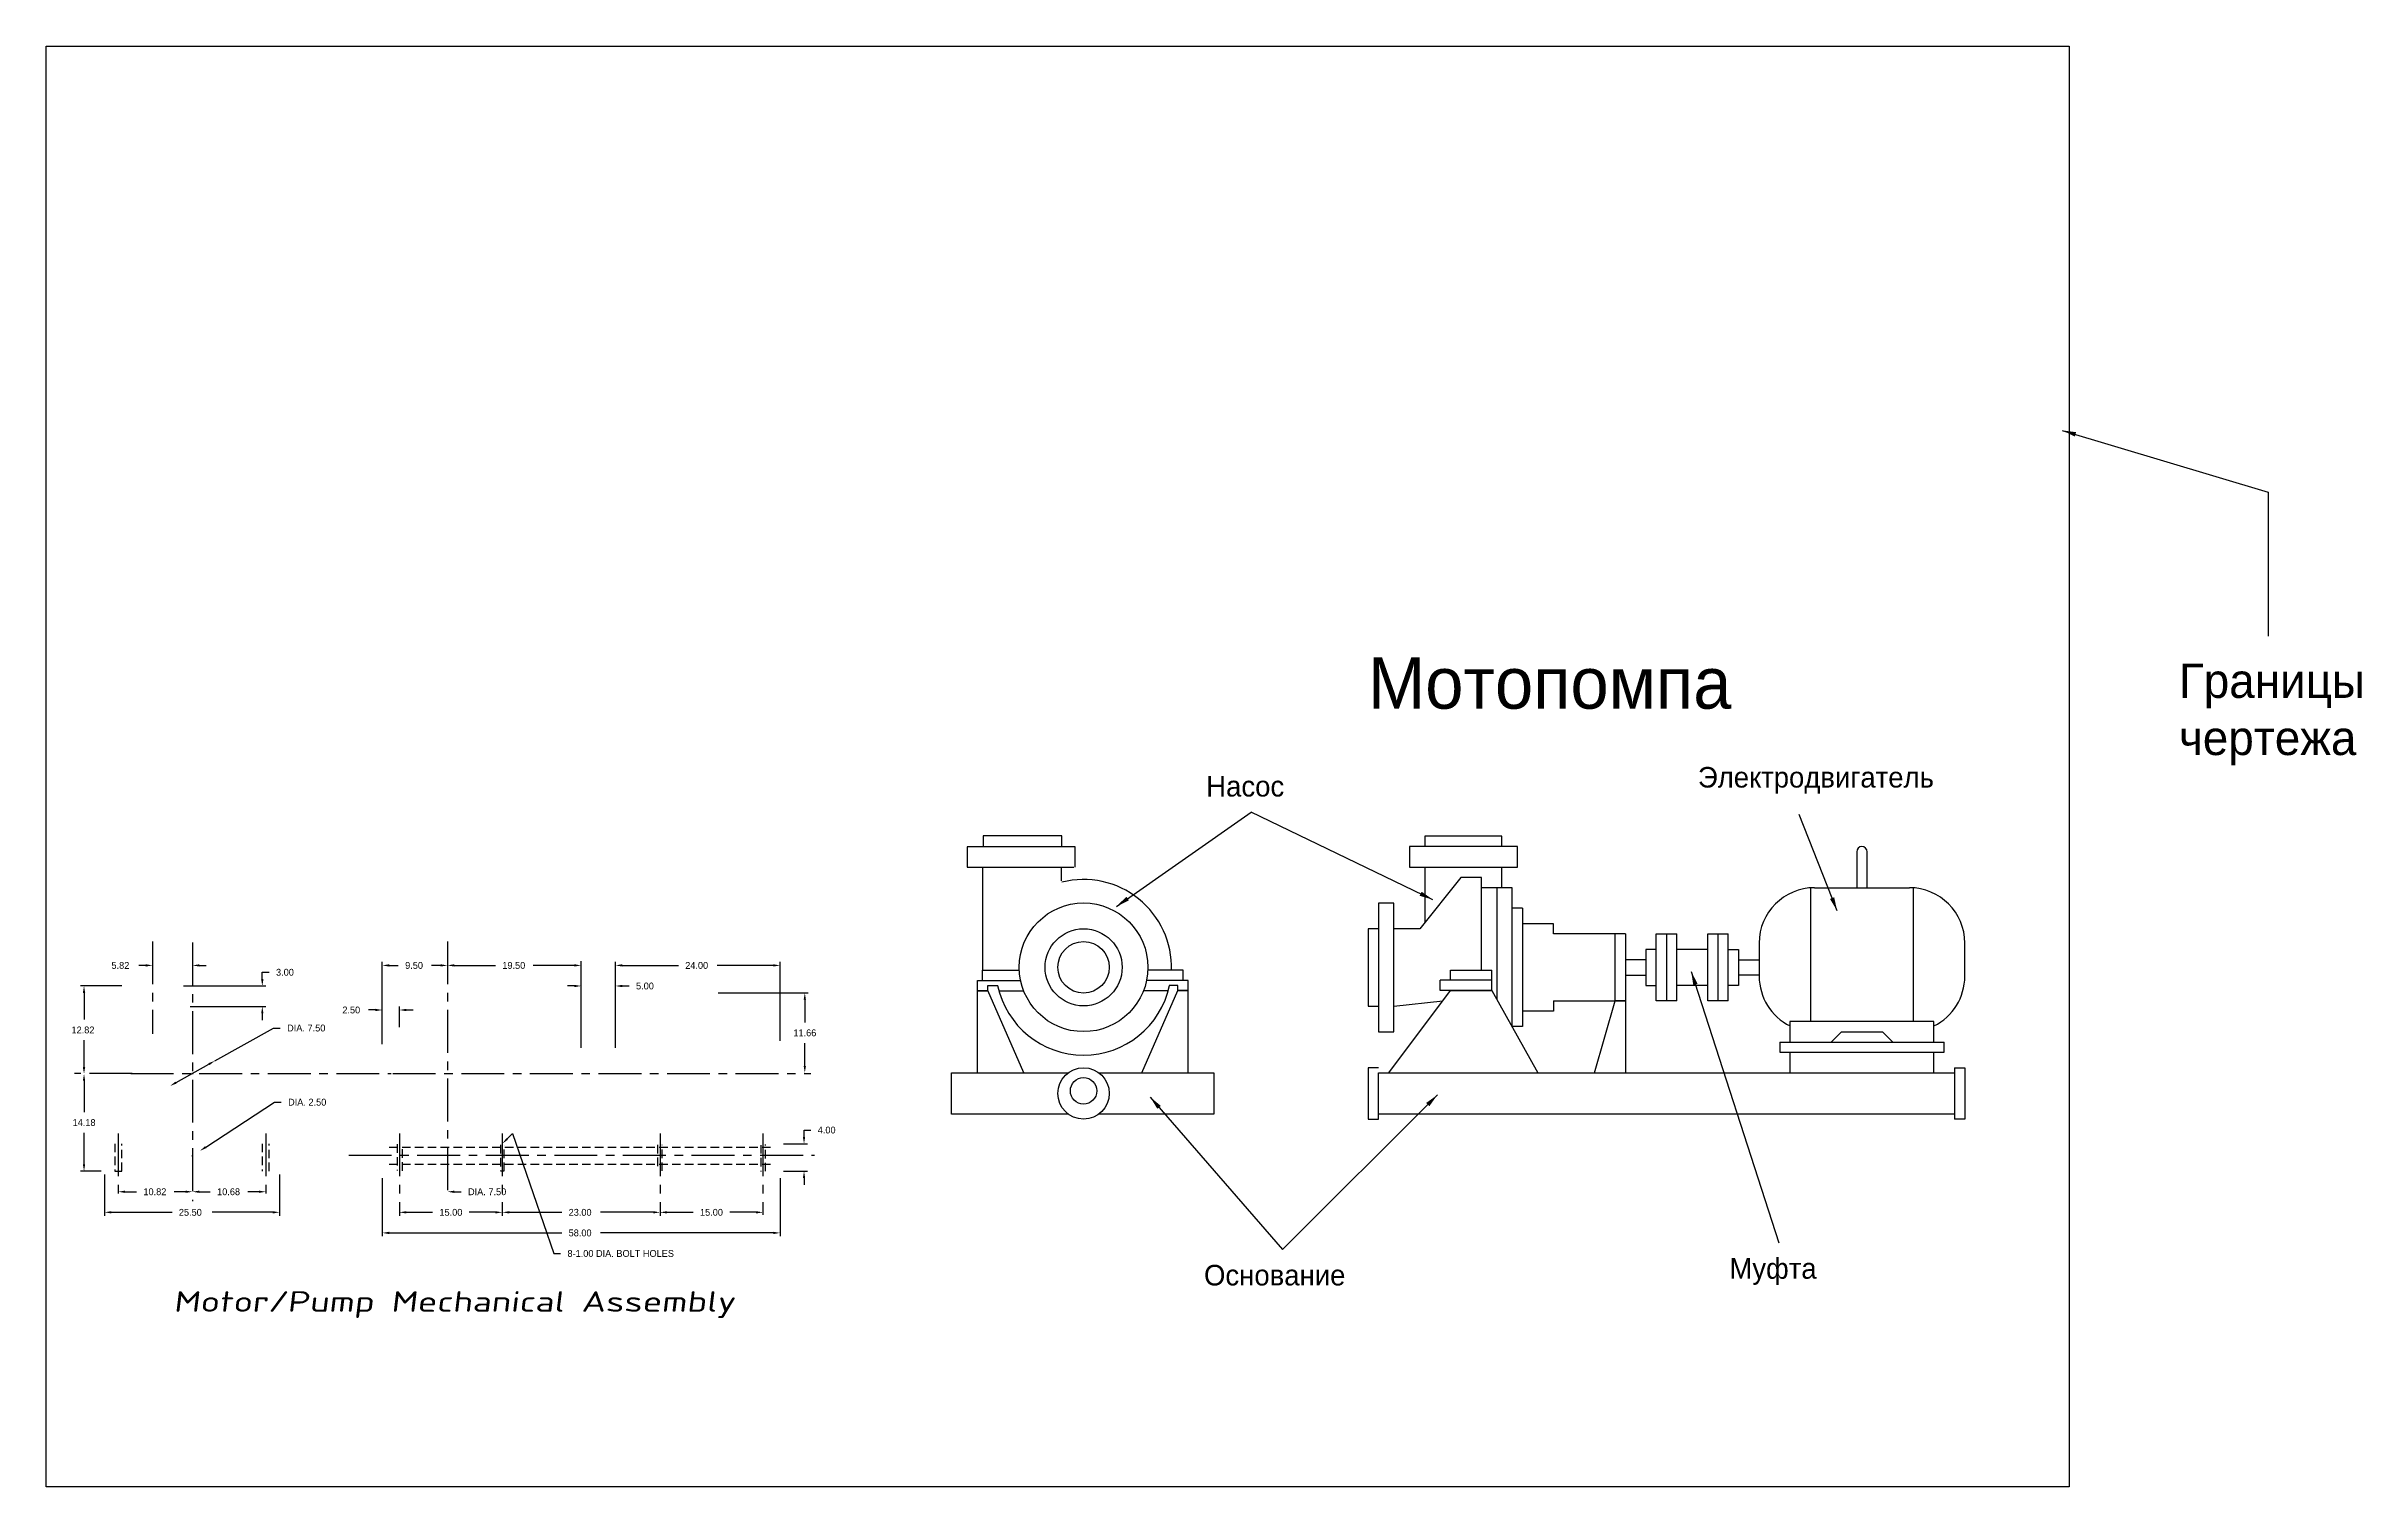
# Model space of a CAD drawing. Extents: x 0 to 338, y 0 to 210.
import ezdxf
from ezdxf.enums import TextEntityAlignment as Align

# ---------------------------------------------------------------- set-up
doc = ezdxf.new("R2010")
doc.units = 0
doc.header["$LTSCALE"] = 5
doc.header["$MEASUREMENT"] = 0
doc.linetypes.add('CENTER', pattern=[2, 1.25, -0.25, 0.25, -0.25])
doc.linetypes.add('HIDDEN', pattern=[0.375, 0.25, -0.125])
doc.layers.get('0').update_dxf_attribs({"linetype": 'CONTINUOUS'})
for name, color, linetype in [('BASE', 3, 'CONTINUOUS'), ('CENTER', 6, 'CENTER'), ('COUPLING', 1, 'CONTINUOUS'), ('DIMENSION', 7, 'CONTINUOUS'), ('HIDDEN', 2, 'HIDDEN'), ('MOTOR', 5, 'CONTINUOUS'), ('PUMP', 4, 'CONTINUOUS')]:
    doc.layers.add(name, color=color, linetype=linetype)
doc.styles.add('ITALIC', font='ITALIC', dxfattribs={"width": 1.25, "oblique": -12})
doc.dimstyles.get("Standard").update_dxf_attribs({"dimscale": 0, "dimtxt": 5, "dimasz": 2, "dimexe": 0.5, "dimexo": 0.5, "dimgap": 0.09, "dimtad": 0, "dimtih": 1, "dimtoh": 1, "dimdec": 4, "dimzin": 0, "dimtxsty": 'STANDARD', "dimcen": 0.09, "dimazin": 3, "dimtfac": 1, "dimtdec": 4, "dimtofl": 0, "dimtmove": 0, "dimatfit": 3, "dimtolj": 1, "dimtzin": 0})

msp = doc.modelspace()

# ---------------------------------------------------------------- linework, layer by layer
at = {"flags": 128}
msp.add_lwpolyline([(295, 0), (0, 0), (0, 210), (295, 210)], close=True, dxfattribs=at)
at = {"layer": 'BASE'}
for p, q in [((135.78, 72.33), (137.28, 72.33)), ((135.78, 60.33), (135.78, 72.33)), ((142.53, 60.33), (137.28, 72.33)), ((159.78, 60.33), (165.03, 72.33)), ((166.53, 72.33), (165.03, 72.33)), ((166.53, 60.33), (166.53, 72.33)), ((195.78, 60.33), (204.78, 72.33)), ((204.78, 72.33), (210.78, 72.33)), ((210.78, 72.33), (217.53, 60.33)), ((225.78, 60.33), (228.78, 70.83)), ((230.28, 70.83), (228.78, 70.83)), ((230.28, 70.83), (230.28, 60.33)), ((252.78, 64.83), (276.78, 64.83)), ((252.78, 64.83), (252.78, 63.33)), ((276.78, 63.33), (276.78, 64.83)), ((192.78, 61.08), (192.78, 53.58)), ((194.28, 61.08), (192.78, 61.08)), ((252.78, 63.33), (276.78, 63.33)), ((254.28, 63.33), (254.28, 60.33)), ((275.28, 60.33), (275.28, 63.33)), ((278.28, 61.08), (279.78, 61.08)), ((278.28, 61.08), (278.28, 53.58)), ((279.78, 61.08), (279.78, 53.58)), ((132.03, 60.33), (149.02, 60.33)), ((132.03, 54.33), (132.03, 60.33)), ((153.52, 60.33), (170.28, 60.33)), ((170.28, 60.33), (170.28, 54.33)), ((194.28, 53.58), (194.28, 60.33)), ((194.28, 60.33), (278.28, 60.33)), ((149.02, 54.33), (132.03, 54.33)), ((170.28, 54.33), (153.52, 54.33)), ((278.28, 54.33), (194.28, 54.33)), ((192.78, 53.58), (194.28, 53.58)), ((279.78, 53.58), (278.28, 53.58))]:
    msp.add_line(p, q, dxfattribs=at)
for centre, radius in [((151.27, 57.33), 3.75), ((151.27, 57.71), 1.93)]:
    msp.add_circle(centre, radius, dxfattribs=at)
at = {"layer": 'CENTER'}
for p, q in [((15.5, 79.5), (15.5, 66)), ((21.32, 79.33), (21.32, 41.62)), ((58.5, 79.5), (58.5, 42)), ((12.54, 60.26), (4.09, 60.26)), ((12.31, 60.26), (50.3, 60.26)), ((50.53, 60.26), (111.5, 60.26)), ((10.5, 51.5), (10.5, 42.5)), ((32, 51.5), (32, 42.5)), ((51.5, 51.5), (51.5, 39.5)), ((66.5, 51.5), (66.5, 39.5)), ((89.5, 51.5), (89.5, 39.5)), ((104.5, 51.5), (104.5, 39.62)), ((44.1, 48.32), (112.05, 48.32))]:
    msp.add_line(p, q, dxfattribs=at)
at = {"layer": 'COUPLING'}
for p, q in [((234.78, 78.33), (233.28, 78.33)), ((233.28, 78.33), (233.28, 73.08)), ((234.78, 80.58), (237.78, 80.58)), ((234.78, 70.83), (234.78, 80.58)), ((236.28, 80.58), (236.28, 70.83)), ((237.78, 70.83), (237.78, 80.58)), ((242.28, 78.33), (237.78, 78.33)), ((242.28, 70.83), (242.28, 80.58)), ((242.28, 80.58), (245.28, 80.58)), ((243.78, 80.58), (243.78, 70.83)), ((245.28, 70.83), (245.28, 80.58)), ((245.28, 78.33), (246.78, 78.33)), ((246.78, 78.33), (246.78, 73.08)), ((233.28, 76.83), (230.28, 76.83)), ((230.28, 74.58), (233.28, 74.58)), ((246.78, 76.83), (249.78, 76.83)), ((249.78, 74.58), (246.78, 74.58)), ((233.28, 73.08), (234.78, 73.08)), ((242.28, 73.08), (237.78, 73.08)), ((246.78, 73.08), (245.28, 73.08)), ((237.78, 70.83), (234.78, 70.83)), ((245.28, 70.83), (242.28, 70.83))]:
    msp.add_line(p, q, dxfattribs=at)
at = {"layer": 'DIMENSION'}
for p, q in [((14.5, 76), (13.5, 76)), ((22.32, 76), (23.32, 76)), ((31.5, 75), (32.5, 75)), ((31.5, 74), (31.5, 75)), ((49, 64.5), (49, 76.5)), ((50, 76), (51.33, 76)), ((57.5, 76), (56.17, 76)), ((59.5, 76), (65.5, 76)), ((77, 76), (71, 76)), ((78, 64), (78, 76.6)), ((83, 64), (83, 76.5)), ((84, 76), (92.17, 76)), ((106, 76), (97.83, 76)), ((107, 65), (107, 76.5)), ((11, 73), (5, 73)), ((5.5, 72), (5.5, 68.09)), ((20, 73), (32, 73)), ((77, 73), (76, 73)), ((84, 73), (85, 73)), ((98, 72), (111.11, 72)), ((110.61, 71), (110.61, 67.67)), ((21, 70), (32, 70)), ((31.5, 69), (31.5, 68)), ((48, 69.5), (47, 69.5)), ((51.5, 67), (51.5, 70)), ((52.5, 69.5), (53.5, 69.5)), ((5.5, 61.18), (5.5, 65.09)), ((24.59, 62.09), (33.12, 66.87)), ((33.12, 66.87), (34.12, 66.87)), ((110.61, 61.34), (110.61, 64.67)), ((18.92, 58.91), (23.72, 61.6)), ((5.5, 59.18), (5.5, 54.59)), ((21.23, 60.26), (21.41, 60.26)), ((21.32, 60.17), (21.32, 60.35)), ((23.24, 49.5), (33.26, 56.06)), ((33.26, 56.06), (34.26, 56.06)), ((5.5, 47), (5.5, 51.59)), ((67.21, 50.71), (68, 51.5)), ((68, 51.5), (74, 34)), ((110.5, 52), (111.5, 52)), ((110.5, 51), (110.5, 52)), ((21.23, 48.25), (21.41, 48.25)), ((21.32, 48.16), (21.32, 48.34)), ((107.5, 50), (111, 50)), ((8, 46), (5, 46)), ((8.5, 45.5), (8.5, 39.5)), ((34, 45.5), (34, 39.5)), ((49, 45), (49, 36.5)), ((107, 45), (107, 36.5)), ((107.5, 46), (111, 46)), ((110.5, 45), (110.5, 44)), ((11.5, 43), (13.16, 43)), ((20.32, 43), (18.66, 43)), ((22.32, 43), (23.91, 43)), ((31, 43), (29.41, 43)), ((59.5, 43), (60.5, 43)), ((9.5, 40), (18.33, 40)), ((33, 40), (24.17, 40)), ((52.5, 40), (56.33, 40)), ((65.5, 40), (61.67, 40)), ((67.5, 40), (75.17, 40)), ((88.5, 40), (80.83, 40)), ((90.5, 40), (94.33, 40)), ((103.5, 40), (99.67, 40)), ((50, 37), (75.17, 37)), ((74, 34), (75, 34)), ((106, 37), (80.83, 37))]:
    msp.add_line(p, q, dxfattribs=at)
for points in [[(14.5, 75.83), (14.5, 76.17), (15.5, 76)], [(22.32, 75.83), (22.32, 76.17), (21.32, 76)], [(50, 75.83), (50, 76.17), (49, 76)], [(57.5, 75.83), (57.5, 76.17), (58.5, 76)], [(59.5, 75.83), (59.5, 76.17), (58.5, 76)], [(77, 75.83), (77, 76.17), (78, 76)], [(84, 75.83), (84, 76.17), (83, 76)], [(106, 75.83), (106, 76.17), (107, 76)], [(5.67, 72), (5.33, 72), (5.5, 73)], [(31.67, 74), (31.33, 74), (31.5, 73)], [(77, 72.83), (77, 73.17), (78, 73)], [(84, 72.83), (84, 73.17), (83, 73)], [(110.78, 71), (110.45, 71), (110.61, 72)], [(31.67, 69), (31.33, 69), (31.5, 70)], [(48, 69.33), (48, 69.67), (49, 69.5)], [(52.5, 69.33), (52.5, 69.67), (51.5, 69.5)], [(5.67, 61.18), (5.33, 61.18), (5.5, 60.18)], [(23.8, 61.46), (23.64, 61.75), (24.59, 62.09)], [(110.78, 61.34), (110.45, 61.34), (110.61, 60.34)], [(5.67, 59.18), (5.33, 59.18), (5.5, 60.18)], [(19, 58.77), (18.84, 59.06), (18.05, 58.43)], [(67.32, 50.59), (67.09, 50.82), (66.5, 50)], [(110.67, 51), (110.33, 51), (110.5, 50)], [(23.33, 49.36), (23.15, 49.64), (22.4, 48.96)], [(5.67, 47), (5.33, 47), (5.5, 46)], [(110.67, 45), (110.33, 45), (110.5, 46)], [(11.5, 42.83), (11.5, 43.17), (10.5, 43)], [(20.32, 42.83), (20.32, 43.17), (21.32, 43)], [(22.32, 42.83), (22.32, 43.17), (21.32, 43)], [(31, 42.83), (31, 43.17), (32, 43)], [(59.5, 42.83), (59.5, 43.17), (58.5, 43)], [(9.5, 39.83), (9.5, 40.17), (8.5, 40)], [(33, 39.83), (33, 40.17), (34, 40)], [(50, 36.83), (50, 37.17), (49, 37)], [(52.5, 39.83), (52.5, 40.17), (51.5, 40)], [(65.5, 39.83), (65.5, 40.17), (66.5, 40)], [(67.5, 39.83), (67.5, 40.17), (66.5, 40)], [(88.5, 39.83), (88.5, 40.17), (89.5, 40)], [(90.5, 39.83), (90.5, 40.17), (89.5, 40)], [(103.5, 39.83), (103.5, 40.17), (104.5, 40)], [(106, 36.83), (106, 37.17), (107, 37)]]:
    msp.add_solid(points, dxfattribs=at)
at = {"layer": 'HIDDEN'}
for p, q in [((10, 50), (10, 46)), ((11, 46), (11, 50)), ((31.5, 50), (31.5, 46)), ((32.5, 46), (32.5, 50)), ((50, 49.5), (106, 49.5)), ((51.19, 49.93), (51.19, 46.08)), ((51.94, 46.06), (51.94, 49.8)), ((66.22, 49.83), (66.22, 46.03)), ((66.78, 46.03), (66.78, 49.79)), ((89.14, 49.85), (89.14, 46.12)), ((89.83, 46.03), (89.83, 49.82)), ((104.18, 49.81), (104.18, 45.97)), ((104.86, 45.99), (104.86, 49.9)), ((10, 46), (11, 46)), ((50, 47), (106, 47)), ((66.22, 46.03), (66.78, 46.03))]:
    msp.add_line(p, q, dxfattribs=at)
at = {"layer": 'MOTOR'}
for p, q in [((264.03, 92.58), (264.03, 87.33)), ((265.53, 87.33), (265.53, 92.58)), ((257.28, 87.33), (257.28, 67.83)), ((257.87, 87.33), (271.7, 87.33)), ((272.28, 67.83), (272.28, 87.33)), ((249.78, 79.25), (249.78, 74.42)), ((279.78, 74.42), (279.78, 79.25)), ((275.28, 67.83), (254.28, 67.83)), ((254.28, 67.83), (254.28, 64.83)), ((275.28, 64.83), (275.28, 67.83)), ((254.28, 64.83), (260.28, 64.83)), ((260.28, 64.83), (261.78, 66.33)), ((261.78, 66.33), (267.78, 66.33)), ((267.78, 66.33), (269.28, 64.83)), ((269.28, 64.83), (275.28, 64.83)), ((271.71, 64.83), (275.28, 64.83))]:
    msp.add_line(p, q, dxfattribs=at)
for centre, radius, start, end in [((264.78, 92.58), 0.75, 0, 180), ((257.87, 79.25), 8.08, 90, 180), ((271.7, 79.25), 8.08, 0, 90), ((257.87, 74.42), 8.08, 180, 243.6781), ((271.7, 74.42), 8.08, 296.3219, 360)]:
    msp.add_arc(centre, radius, start, end, dxfattribs=at)
at = {"layer": 'PUMP'}
for p, q in [((136.63, 94.87), (136.63, 93.31)), ((148.12, 94.87), (136.63, 94.87)), ((148.12, 93.29), (148.12, 94.87)), ((201.03, 94.83), (201.03, 93.33)), ((212.28, 94.83), (201.03, 94.83)), ((212.28, 93.33), (212.28, 94.83)), ((134.3, 93.3), (134.3, 90.3)), ((150.05, 93.3), (134.3, 93.3)), ((150.05, 90.3), (150.05, 93.3)), ((198.78, 93.33), (198.78, 90.33)), ((214.53, 93.33), (198.78, 93.33)), ((214.53, 90.33), (214.53, 93.33)), ((134.3, 90.3), (149.84, 90.3)), ((136.55, 90.3), (136.55, 75.3)), ((148.03, 88.32), (148.03, 90.3)), ((198.78, 90.33), (214.53, 90.33)), ((206.28, 88.83), (200.28, 81.33)), ((201.03, 90.33), (201.03, 82.27)), ((209.28, 88.83), (206.28, 88.83)), ((209.28, 75.33), (209.28, 88.83)), ((212.28, 87.33), (212.28, 90.33)), ((194.28, 85.08), (194.28, 66.33)), ((196.53, 85.08), (194.28, 85.08)), ((196.53, 66.33), (196.53, 85.08)), ((213.78, 87.33), (209.28, 87.33)), ((211.53, 87.33), (211.53, 71)), ((213.78, 67.08), (213.78, 87.33)), ((192.78, 81.33), (192.78, 70.08)), ((194.28, 81.33), (192.78, 81.33)), ((200.28, 81.33), (196.53, 81.33)), ((215.28, 84.33), (213.78, 84.33)), ((215.28, 84.33), (215.28, 67.08)), ((219.78, 82.08), (215.28, 82.08)), ((219.78, 80.58), (219.78, 82.08)), ((230.28, 80.58), (219.78, 80.58)), ((228.78, 70.83), (228.78, 80.58)), ((230.28, 80.58), (230.28, 70.83)), ((136.55, 75.3), (141.86, 75.3)), ((136.55, 73.8), (136.55, 75.3)), ((165.8, 75.3), (160.6, 75.3)), ((165.8, 73.8), (165.8, 75.3)), ((204.78, 75.33), (210.78, 75.33)), ((204.78, 73.83), (204.78, 75.33)), ((210.78, 72.33), (210.78, 75.33)), ((135.8, 73.8), (142.05, 73.8)), ((135.8, 72.3), (135.8, 73.8)), ((135.8, 72.3), (137.3, 72.3)), ((137.3, 73.05), (138.74, 73.05)), ((137.3, 72.3), (137.3, 73.05)), ((138.93, 72.3), (142.5, 72.3)), ((163.61, 72.3), (159.95, 72.3)), ((166.53, 73.8), (160.4, 73.8)), ((165.03, 73.05), (163.77, 73.05)), ((165.03, 72.3), (165.03, 73.05)), ((166.53, 72.3), (165.03, 72.3)), ((166.53, 72.3), (166.53, 73.8)), ((210.78, 73.83), (203.28, 73.83)), ((203.28, 72.33), (203.28, 73.83)), ((210.78, 72.33), (203.28, 72.33)), ((192.78, 70.08), (194.28, 70.08)), ((196.53, 70.08), (203.66, 70.83)), ((219.78, 69.33), (215.28, 69.33)), ((219.78, 70.83), (230.28, 70.83)), ((219.78, 70.83), (219.78, 69.33)), ((194.28, 66.33), (196.53, 66.33)), ((215.28, 67.08), (213.78, 67.08))]:
    msp.add_line(p, q, dxfattribs=at)
for radius in [9.38, 5.62, 3.75]:
    msp.add_circle((151.27, 75.72), radius, dxfattribs=at)
for start, end in [(358.1183, 104.2466), (191.9173, 347.9582)]:
    msp.add_arc((151.27, 75.72), 12.81, start, end, dxfattribs=at)

# ---------------------------------------------------------------- texts
msp.add_text('Мотопомпа', height=7.5).set_placement((219.24, 113.43), align=Align.CENTER)
for s, height, p in [('Границы', 5, (311, 115)), ('чертежа', 5, (311, 106.67)), ('Электродвигатель', 3, (240.86, 101.93)), ('Насос', 3, (169.15, 100.62)), ('Основание', 3, (168.83, 29.34)), ('Муфта', 3, (245.45, 30.32))]:
    msp.add_text(s, height=height).set_placement(p)
at = {"layer": 'DIMENSION'}
for s, p in [('5.82', (9.5, 75.5)), ('3.00', (33.5, 74.5)), ('9.50', (52.33, 75.5)), ('19.50', (66.5, 75.5)), ('24.00', (93.17, 75.5)), ('5.00', (86, 72.5)), ('2.50', (43.17, 69)), ('12.82', (3.67, 66.09)), ('DIA. 7.50', (35.12, 66.37)), ('11.66', (108.95, 65.67)), ('DIA. 2.50', (35.26, 55.56)), ('14.18', (3.83, 52.59)), ('4.00', (112.5, 51.5)), ('10.82', (14.16, 42.5)), ('10.68', (24.91, 42.5)), ('DIA. 7.50', (61.5, 42.5)), ('25.50', (19.33, 39.5)), ('15.00', (57.33, 39.5)), ('58.00', (76.17, 36.5)), ('23.00', (76.17, 39.5)), ('15.00', (95.33, 39.5)), ('8-1.00 DIA. BOLT HOLES', (76, 33.5))]:
    msp.add_text(s, height=1, dxfattribs=at).set_placement(p)
at = {"layer": 'DIMENSION', "style": 'ITALIC', "oblique": -12, "width": 1.25}
msp.add_text('Motor/Pump Mechanical Assembly', height=3, dxfattribs=at).set_placement((59.5, 25.5), align=Align.CENTER)

# ---------------------------------------------------------------- leaders
for points in [[(294, 154), (324, 145), (324, 124)], [(156.06, 84.6), (175.7, 98.33)], [(202.22, 85.58), (175.7, 98.33)], [(261.16, 83.95), (255.6, 98.01)], [(239.88, 75.12), (252.65, 35.55)], [(160.97, 56.81), (180.29, 34.57)], [(202.88, 57.13), (180.29, 34.57)]]:
    msp.add_leader(points, dimstyle='STANDARD', override={"dimscale": 1})

doc.saveas('drawing.dxf')
